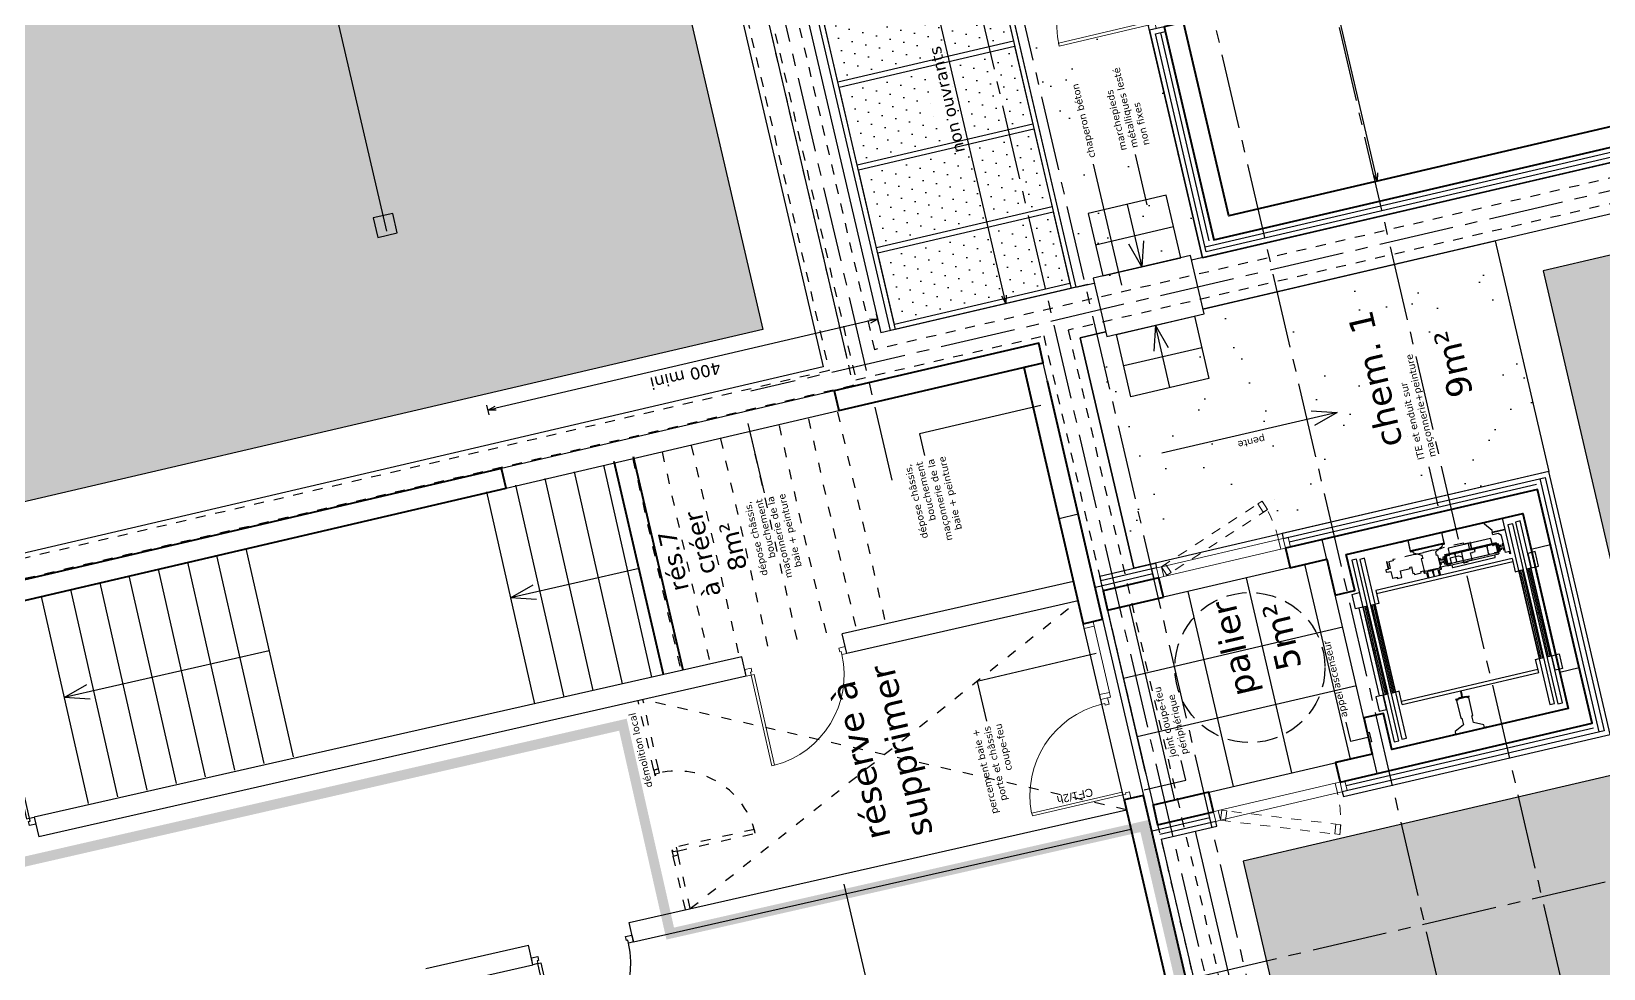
# Model space of a CAD drawing. Header units: metres. Extents: x 595957 to 596103, y 139647 to 139785.
# Drawn here: x 596076.65 to 596092.37, y 139675.33 to 139684.69 of the extents above; entities that cross this region are included whole.
import ezdxf
from ezdxf.enums import TextEntityAlignment as Align

# ---------------------------------------------------------------- set-up
doc = ezdxf.new("R2010")
doc.units = ezdxf.units.M
doc.header["$MEASUREMENT"] = 0
doc.header["$PDMODE"] = 3
doc.header["$PDSIZE"] = 0.1
for name, pattern in [('01', [0.15, 0.1, -0.05]), ('02', [0.28, 0.2, -0.08]), ('03', [0.7, 0.5, -0.2]), ('ACAD_ISO02W100', [15, 12, -3]), ('AXES2', [1.125, 0.75, -0.125, 0.125, -0.125]), ('POINTILLE', [0.25, 0, -0.25])]:
    doc.linetypes.add(name, pattern=pattern)
for name, color, linetype in [('00-AXE-0.00', 14, 'AXES2'), ('01-CLOISON-0.25', 3, 'Continuous'), ('01-ISOL-0.08', 43, 'ISOLATION'), ('01-MEN-VU-0.13', 163, 'Continuous'), ('01-SANITAIRE-0.15', 44, 'Continuous'), ('02-VU-POINT-05-0.10', 133, 'POINTILLE'), ('04-VEGET2-0.15', 80, 'Continuous'), ('06-COT-50&100-0.20', 2, 'Continuous'), ('06-SYMB-DIVERS-0.20', 20, 'Continuous'), ('06-TXT-DETAILS-DIVERS-02.20', 2, 'Continuous'), ('06-TXT-DIVERS-0.20', 70, 'Continuous'), ('06-TXT-ETIQUETTES SURFACES', 210, 'Continuous'), ('07-PLAFONDS-0.13', 5, 'Continuous'), ('08-VU-0.08', 56, 'Continuous'), ('08-VU-0.13', 44, 'Continuous'), ('08-VU-0.20', 32, 'Continuous'), ('08-VU-0.25', 41, 'Continuous'), ('08-VU-0.30', 41, 'Continuous'), ('08-VU-0.35', 30, 'Continuous')]:
    doc.layers.add(name, color=color, linetype=linetype)
doc.layers.add('01-BETON-0.40', color=4, linetype='Continuous', lineweight=40)
doc.layers.add('01-MEN-CP-0.15', color=2, linetype='Continuous', lineweight=18)
doc.styles.add('COT', font='verdana.ttf')
doc.styles.add('locaux 100', font='verdana.ttf', dxfattribs={"height": 0.22})
doc.styles.add('locaux 20', font='verdana.ttf', dxfattribs={"height": 0.07})
doc.styles.get("Standard").update_dxf_attribs({"font": 'arial.ttf'})
doc.linetypes.add('ISOLATION', pattern='A,0.0001,-0.1,[134,ltypeshp.shx,S=0.1,R=0,X=-0.1,Y=0],-0.2,[134,ltypeshp.shx,S=0.1,R=180,X=0.1,Y=0],-0.1', length=0.4001)
doc.dimstyles.new('COT50', dxfattribs={"dimtxt": 0.12, "dimasz": 0.08, "dimexe": 0.05, "dimexo": 0, "dimgap": 0.05, "dimtad": 1, "dimdec": 0, "dimlfac": 100, "dimzin": 0, "dimdsep": 46, "dimtxsty": 'COT', "dimblk": 'OPEN30', "dimcen": 0.04, "dimdle": 0.05, "dimclrd": 256, "dimclre": 256, "dimclrt": 6, "dimadec": 0, "dimazin": 0, "dimtm": 1e-09, "dimtfac": 1, "dimtdec": 0, "dimtmove": 1, "dimatfit": 0, "dimldrblk": 'OPEN30', "dimfxl": 0.05, "dimfxlon": 1, "dimtolj": 1, "dimtzin": 0, "dimlwd": -1, "dimlwe": -1, "dimarcsym": 0})
pattern_1 = [(193.12127, (596100.81484, 139671.19803), (-0.1320308, -0.21229195), [0.046875, -0.3066784]), (148.12127, (596100.81484, 139671.19803), (-0.1320308, -0.212292), [0.046875, -0.203125]), (238.12127, (596100.81484, 139671.19803), (0.212292, -0.1320308), [0.046875, -0.203125])]

# ---------------------------------------------------------------- blocks, each defined once
blk = doc.blocks.new('P90')
at = {"linetype": 'Continuous'}
for points in [[(-0.05, 0.964), (-0.05, 0.035), (-0.08, 0.035), (-0.08, 0.964)], [(-0.965, 0.005), (-0.965, -0.035), (-1.03, -0.035), (-1.03, 0.035), (-0.98, 0.035), (-0.98, 0.005)], [(0, 0.035), (0, -0.035), (-0.065, -0.035), (-0.065, 0.005), (-0.05, 0.005), (-0.05, 0.035)]]:
    blk.add_lwpolyline(points, close=True, dxfattribs=at)
blk.add_arc((-0.043, 0.029), 0.937, 92.2388, 179.6062, dxfattribs=at)
at = {"linetype": 'Continuous', "text_generation_flag": 6}
blk.add_attdef('TEXTE', text='', height=0.08, rotation=90, dxfattribs=at).set_placement((-0.188, 0.504), align=Align.CENTER)
blk = doc.blocks.new('Asc-KONE_Executive_C5_CAD_double_acces')
for p, q in [((-2200, 2010), (-1630, 2010)), ((-2200, -200), (-2200, 2010)), ((-1630, 2010), (-1630, 1810)), ((200, 2010), (-370, 2010)), ((-370, 2010), (-370, 1810)), ((200, -200), (200, 2010)), ((-1630, 1810), (-2000, 1810)), ((-2000, 1810), (-2000, 0)), ((-68, 1770), (-1932, 1770)), ((-1932, 1770), (-1932, 1720)), ((-1450, 1845), (-1600, 1845)), ((-1600, 1845), (-1600, 1770)), ((-1600, 1770), (-1450, 1770)), ((-1450, 1770), (-1450, 1845)), ((-550, 1810), (-1450, 1810)), ((-1000, 1765), (-1450, 1765)), ((-1450, 1765), (-1450, 1720)), ((-1450, 1750), (-1000, 1750)), ((-1450, 1735), (-1000, 1735)), ((-550, 1765), (-1000, 1765)), ((-1000, 1765), (-1000, 1720)), ((-1000, 1720), (-1000, 1765)), ((-1000, 1750), (-550, 1750)), ((-1000, 1735), (-550, 1735)), ((-550, 1770), (-550, 1845)), ((-550, 1845), (-400, 1845)), ((-400, 1770), (-550, 1770)), ((-550, 1720), (-550, 1765)), ((-400, 1845), (-400, 1770)), ((-370, 1810), (0, 1810)), ((-68, 1720), (-68, 1770)), ((0, 1810), (0, 0)), ((-1932, 1720), (-68, 1720)), ((-78, 1690), (-1922, 1690)), ((-1922, 1690), (-1922, 1640)), ((-1922, 1640), (-78, 1640)), ((-1585, 1605), (-1585, 205)), ((-1585, 1605), (-1450, 1605)), ((-1550, 1605), (-1550, 205)), ((-1450, 1720), (-1000, 1720)), ((-1000, 1690), (-1450, 1690)), ((-1450, 1690), (-1450, 1645)), ((-1450, 1675), (-1000, 1675)), ((-1450, 1660), (-1000, 1660)), ((-1450, 1645), (-1000, 1645)), ((-1450, 1605), (-1450, 1640)), ((-1000, 1720), (-550, 1720)), ((-550, 1690), (-1000, 1690)), ((-1000, 1690), (-1000, 1645)), ((-1000, 1645), (-1000, 1690)), ((-1000, 1675), (-550, 1675)), ((-1000, 1660), (-550, 1660)), ((-1000, 1645), (-550, 1645)), ((-550, 1645), (-550, 1690)), ((-550, 1605), (-550, 1640)), ((-415, 1605), (-550, 1605)), ((-450, 205), (-450, 1605)), ((-415, 205), (-415, 1605)), ((-78, 1640), (-78, 1690)), ((-1830, 1439), (-1830, 1008)), ((-1777, 1444), (-1825, 1444)), ((-1764, 1486), (-1777, 1486)), ((-1777, 959), (-1777, 1486)), ((-1764, 1487), (-1764, 1452)), ((-1764, 1486), (-1764, 959)), ((-1764, 1452), (-1761, 1452)), ((-1762, 1444), (-1764, 1444)), ((-1761, 1452), (-1761, 1487)), ((-1757, 1507), (-1757, 1494)), ((-1740, 1507), (-1757, 1507)), ((-1757, 1494), (-1683, 1494)), ((-1683, 1494), (-1757, 1494)), ((-1757, 1491), (-1683, 1491)), ((-1757, 1476), (-1757, 1449)), ((-1688, 1481), (-1752, 1481)), ((-1740, 1525), (-1740, 1507)), ((-1730, 1525), (-1740, 1525)), ((-1730, 1505), (-1730, 1525)), ((-1710, 1505), (-1730, 1505)), ((-1710, 1525), (-1710, 1505)), ((-1700, 1525), (-1710, 1525)), ((-1700, 1507), (-1700, 1525)), ((-1683, 1507), (-1700, 1507)), ((-1683, 1507), (-1683, 1494)), ((-1683, 1449), (-1683, 1476)), ((-1679, 1487), (-1679, 1452)), ((-1679, 1452), (-1676, 1452)), ((-1676, 1444), (-1678, 1444)), ((-1676, 1452), (-1676, 1487)), ((-1676, 1486), (-1662, 1486)), ((-1676, 1486), (-1676, 959)), ((-1662, 959), (-1662, 1486)), ((-1639, 1444), (-1662, 1444)), ((-1634, 1008), (-1634, 1439)), ((-1759, 1393), (-1761, 1391)), ((-1761, 1391), (-1761, 1055)), ((-1756, 1393), (-1759, 1393)), ((-1754, 1387), (-1756, 1393)), ((-1750, 1384), (-1750, 1384)), ((-1745, 1389), (-1746, 1387)), ((-1743, 1389), (-1745, 1389)), ((-1742, 1387), (-1743, 1389)), ((-1738, 1384), (-1738, 1384)), ((-1733, 1389), (-1734, 1387)), ((-1731, 1389), (-1733, 1389)), ((-1730, 1387), (-1731, 1389)), ((-1726, 1384), (-1726, 1384)), ((-1721, 1389), (-1722, 1387)), ((-1719, 1389), (-1721, 1389)), ((-1718, 1387), (-1719, 1389)), ((-1714, 1384), (-1714, 1384)), ((-1709, 1389), (-1710, 1387)), ((-1707, 1389), (-1709, 1389)), ((-1706, 1387), (-1707, 1389)), ((-1702, 1384), (-1702, 1384)), ((-1697, 1389), (-1698, 1387)), ((-1695, 1389), (-1697, 1389)), ((-1694, 1387), (-1695, 1389)), ((-1690, 1384), (-1690, 1384)), ((-1684, 1393), (-1686, 1387)), ((-1680, 1393), (-1684, 1393)), ((-1678, 1391), (-1680, 1393)), ((-1678, 1055), (-1678, 1391)), ((-1825, 1003), (-1777, 1003)), ((-1764, 959), (-1777, 959)), ((-1764, 1003), (-1762, 1003)), ((-1764, 993), (-1761, 993)), ((-1764, 958), (-1764, 993)), ((-1761, 1055), (-1759, 1053)), ((-1761, 993), (-1761, 958)), ((-1759, 1053), (-1756, 1053)), ((-1757, 998), (-1757, 971)), ((-1757, 954), (-1683, 954)), ((-1757, 938), (-1757, 951)), ((-1757, 951), (-1683, 951)), ((-1683, 951), (-1757, 951)), ((-1756, 1053), (-1754, 1058)), ((-1752, 966), (-1688, 966)), ((-1750, 1062), (-1750, 1062)), ((-1746, 1058), (-1745, 1056)), ((-1745, 1056), (-1743, 1056)), ((-1743, 1056), (-1742, 1058)), ((-1738, 1062), (-1738, 1062)), ((-1734, 1058), (-1733, 1056)), ((-1733, 1056), (-1731, 1056)), ((-1731, 1056), (-1730, 1058)), ((-1726, 1062), (-1726, 1062)), ((-1722, 1058), (-1721, 1056)), ((-1721, 1056), (-1719, 1056)), ((-1719, 1056), (-1718, 1058)), ((-1714, 1062), (-1714, 1062)), ((-1710, 1058), (-1709, 1056)), ((-1709, 1056), (-1707, 1056)), ((-1707, 1056), (-1706, 1058)), ((-1702, 1062), (-1702, 1062)), ((-1698, 1058), (-1697, 1056)), ((-1697, 1056), (-1695, 1056)), ((-1695, 1056), (-1694, 1058)), ((-1690, 1062), (-1690, 1062)), ((-1686, 1058), (-1684, 1053)), ((-1684, 1053), (-1680, 1053)), ((-1683, 971), (-1683, 998)), ((-1683, 938), (-1683, 951)), ((-1680, 1053), (-1678, 1055)), ((-1679, 993), (-1676, 993)), ((-1679, 958), (-1679, 993)), ((-1678, 1003), (-1676, 1003)), ((-1676, 993), (-1676, 958)), ((-1676, 959), (-1662, 959)), ((-1662, 1003), (-1639, 1003)), ((-1740, 938), (-1757, 938)), ((-1740, 920), (-1740, 938)), ((-1730, 920), (-1740, 920)), ((-1730, 940), (-1730, 920)), ((-1710, 940), (-1730, 940)), ((-1710, 920), (-1710, 940)), ((-1700, 920), (-1710, 920)), ((-1700, 938), (-1700, 920)), ((-1683, 938), (-1700, 938)), ((-78, 170), (-1922, 170)), ((-1922, 170), (-1922, 120)), ((-1585, 205), (-1450, 205)), ((-1450, 205), (-1450, 170)), ((-1000, 165), (-1450, 165)), ((-1450, 165), (-1450, 120)), ((-550, 165), (-1000, 165)), ((-1000, 165), (-1000, 120)), ((-1000, 120), (-1000, 165)), ((-415, 205), (-550, 205)), ((-550, 205), (-550, 170)), ((-550, 120), (-550, 165)), ((-78, 120), (-78, 170)), ((-2000, 0), (-1630, 0)), ((-68, 90), (-1932, 90)), ((-1932, 90), (-1932, 40)), ((-1932, 40), (-68, 40)), ((-1922, 120), (-78, 120)), ((-1630, 0), (-1630, -200)), ((-1600, -35), (-1600, 40)), ((-1600, 40), (-1450, 40)), ((-1450, 150), (-1000, 150)), ((-1450, 135), (-1000, 135)), ((-1450, 120), (-1000, 120)), ((-1000, 90), (-1450, 90)), ((-1450, 90), (-1450, 45)), ((-1450, 75), (-1000, 75)), ((-1450, 60), (-1000, 60)), ((-1450, 45), (-1000, 45)), ((-1450, 40), (-1450, -35)), ((-1450, 0), (-550, 0)), ((-1000, 150), (-550, 150)), ((-1000, 135), (-550, 135)), ((-1000, 120), (-550, 120)), ((-550, 90), (-1000, 90)), ((-1000, 90), (-1000, 45)), ((-1000, 45), (-1000, 90)), ((-1000, 75), (-550, 75)), ((-1000, 60), (-550, 60)), ((-1000, 45), (-550, 45)), ((-550, 45), (-550, 90)), ((-550, 40), (-550, -35)), ((-400, 40), (-550, 40)), ((-400, -35), (-400, 40)), ((0, 0), (-370, 0)), ((-370, 0), (-370, -200)), ((-68, 40), (-68, 90)), ((-1450, -35), (-1600, -35)), ((-550, -35), (-400, -35)), ((-1630, -200), (-2200, -200)), ((-370, -200), (200, -200))]:
    blk.add_line(p, q)
for points in [[(-1885, 1600), (-1885, 1475), (-1902, 1475), (-1982, 1415), (-2000, 1415), (-2000, 1600), (-1885, 1600)], [(-1832, 1555), (-1860, 1527), (-1860, 1470), (-1885, 1470), (-1885, 1600), (-1637, 1600), (-1637, 1595), (-1660, 1595), (-1660, 1555), (-1720, 1555)], [(-1750, 1555), (-1750, 1540), (-1728, 1540), (-1728, 1505), (-1712, 1505), (-1712, 1540), (-1690, 1540), (-1690, 1555)], [(-1885, 805), (-1885, 980), (-1996, 980), (-1996, 1060), (-2000, 1060), (-2000, 976), (-1889, 976), (-1889, 805), (-1889, 634), (-2000, 634), (-2000, 550), (-1996, 550), (-1996, 630), (-1885, 630), (-1885, 805)], [(-1658, 806), (-1658, 881), (-1668, 881), (-1668, 886), (-1653, 886), (-1653, 891), (-1788, 891), (-1788, 876), (-1823, 876), (-1865, 957), (-1880, 957), (-1880, 979), (-1885, 979), (-1885, 806), (-1885, 633), (-1880, 633), (-1880, 654), (-1865, 654), (-1823, 735), (-1788, 735), (-1788, 720), (-1653, 720), (-1653, 725), (-1668, 725), (-1668, 730), (-1658, 730), (-1658, 805)], [(-342, 805), (-342, 735), (-338, 735), (-338, 756), (-330, 756), (-330, 743), (-147, 743), (-147, 753), (-78, 753), (-32, 657), (-5, 657), (-5, 632), (0, 632), (0, 805), (0, 978), (-5, 978), (-5, 953), (-32, 953), (-78, 857), (-147, 857), (-147, 867), (-330, 867), (-330, 854), (-338, 854), (-338, 875), (-342, 875), (-342, 805)], [(-1690, 890), (-1690, 905), (-1712, 905), (-1712, 940), (-1728, 940), (-1728, 905), (-1750, 905), (-1750, 890)], [(-1658, 764), (-1652, 767), (-1650, 801), (-1625, 801), (-1615, 801), (-1590, 801), (-1590, 810), (-1615, 810), (-1625, 809), (-1650, 809), (-1652, 844), (-1658, 846)], [(-342, 846), (-348, 844), (-350, 809), (-375, 809), (-385, 809), (-410, 810), (-410, 801), (-385, 801), (-375, 801), (-350, 801), (-348, 767), (-342, 764)]]:
    blk.add_lwpolyline(points, close=True)
at = {"linetype": 'ACAD_ISO02W100', "ltscale": 0.1}
blk.add_lwpolyline([(-1842, 755), (-1842, 679), (-1846, 665), (-1846, 442), (-1834, 442), (-1834, 399), (-1831, 396), (-1764, 396), (-1764, 381), (-1837, 381), (-1837, 375), (-1761, 375), (-1761, 349), (-1737, 349), (-1737, 376), (-1734, 376), (-1734, 396), (-1667, 396), (-1664, 399), (-1664, 442), (-1652, 442), (-1652, 485, 0.406444), (-1655, 488), (-1694, 489), (-1719, 489), (-1719, 588), (-1733, 588), (-1733, 605), (-1666, 605), (-1666, 617), (-1652, 617), (-1652, 686), (-1666, 686), (-1666, 715), (-1644, 715, 0.414214), (-1641, 718), (-1641, 732, -0.362474), (-1637, 737), (-1637, 737), (-1597, 738, 0.406566), (-1594, 741), (-1594, 749, 0.407145), (-1597, 752), (-1658, 754), (-1658, 856), (-1597, 858, 0.407145), (-1594, 861), (-1594, 869, 0.406566), (-1597, 872), (-1637, 873), (-1637, 873, -0.362474), (-1641, 878), (-1641, 892, 0.414214), (-1644, 895), (-1666, 895), (-1666, 1005), (-1733, 1005), (-1733, 1090), (-1716, 1121), (-1655, 1122, 0.406444), (-1652, 1125), (-1652, 1168), (-1664, 1168), (-1664, 1211), (-1667, 1214), (-1734, 1214), (-1734, 1234), (-1737, 1234), (-1737, 1261), (-1761, 1261), (-1761, 1235), (-1837, 1235), (-1837, 1229), (-1764, 1229), (-1764, 1214), (-1831, 1214), (-1834, 1211), (-1834, 1168), (-1846, 1168), (-1846, 945), (-1842, 931), (-1842, 855), (-1843, 855, 0.414214), (-1846, 852), (-1846, 758, 0.414214), (-1843, 755)], format="xyb", close=True, dxfattribs=at)
for centre, radius, start, end in [((-1825, 1439), 5, 90, 180), ((-1757, 1487), 7, 90, 180), ((-1762, 1449), 5, 270, 0), ((-1757, 1487), 4, 90, 180), ((-1752, 1476), 5, 90, 180), ((-1688, 1476), 5, 0, 90), ((-1683, 1487), 7, 0, 90), ((-1683, 1487), 4, 0, 90), ((-1678, 1449), 5, 180, 270), ((-1639, 1439), 5, 0, 90), ((-1750, 1388), 4.3, 195, 270), ((-1750, 1388), 4.3, 270, 345), ((-1738, 1388), 4.3, 195, 270), ((-1738, 1388), 4.3, 270, 345), ((-1726, 1388), 4.3, 195, 270), ((-1726, 1388), 4.3, 270, 345), ((-1714, 1388), 4.3, 195, 270), ((-1714, 1388), 4.3, 270, 345), ((-1702, 1388), 4.3, 195, 270), ((-1702, 1388), 4.3, 270, 345), ((-1690, 1388), 4.3, 195, 270), ((-1690, 1388), 4.3, 270, 345), ((-1825, 1008), 5, 180, 270), ((-1757, 958), 7, 180, 270), ((-1762, 998), 5, 0, 90), ((-1757, 958), 4, 180, 270), ((-1752, 971), 5, 180, 270), ((-1750, 1057), 4.3, 90, 165), ((-1750, 1057), 4.3, 15, 90), ((-1738, 1057), 4.3, 90, 165), ((-1738, 1057), 4.3, 15, 90), ((-1726, 1057), 4.3, 90, 165), ((-1726, 1057), 4.3, 15, 90), ((-1714, 1057), 4.3, 90, 165), ((-1714, 1057), 4.3, 15, 90), ((-1702, 1057), 4.3, 90, 165), ((-1702, 1057), 4.3, 15, 90), ((-1690, 1057), 4.3, 90, 165), ((-1690, 1057), 4.3, 15, 90), ((-1688, 971), 5, 270, 0), ((-1678, 998), 5, 90, 180), ((-1683, 958), 7, 270, 0), ((-1683, 958), 4, 270, 0), ((-1639, 1008), 5, 270, 0)]:
    blk.add_arc(centre, radius, start, end)
blk = doc.blocks.new('P180')
for points in [[(-1.85, 0.915), (-1.85, 0), (-1.88, 0), (-1.88, 0.915)], [(-0.08, 0.915), (-0.08, 0), (-0.05, 0), (-0.05, 0.915)], [(0, 0), (0, -0.07), (-0.065, -0.07), (-0.065, -0.03), (-0.05, -0.03), (-0.05, 0)]]:
    blk.add_lwpolyline(points, close=True)
at = {"linetype": 'Continuous'}
blk.add_lwpolyline([(-1.93, 0), (-1.93, -0.07), (-1.865, -0.07), (-1.865, -0.03), (-1.88, -0.03), (-1.88, 0)], close=True, dxfattribs=at)
for centre, start, end in [((-1.88, 0), 0, 90), ((-0.05, 0), 90, 180)]:
    blk.add_arc(centre, 0.915, start, end)
at = {"linetype": 'Continuous', "text_generation_flag": 6}
blk.add_attdef('TEXTE', (-0.188, 0.598), '', height=0.08, rotation=90, dxfattribs=at)
blk = doc.blocks.new('_Open30')
at = {"color": 0, "linetype": 'ByBlock', "lineweight": -2}
for p, q in [((-1, 0.27), (0, 0)), ((0, 0), (-1, -0.27)), ((0, 0), (-1, 0))]:
    blk.add_line(p, q, dxfattribs=at)
blk = doc.blocks.new('*D41')
at = {"layer": '06-COT-50&100-0.20', "transparency": 16777216}
for p, q in [((596088.718, 139688.934), (596088.815, 139688.956)), ((596090.088, 139683.277), (596088.785, 139688.867)), ((596090.057, 139683.188), (596090.155, 139683.21))]:
    blk.add_line(p, q, dxfattribs=at)
at = {"layer": 'Defpoints', "color": 0, "transparency": 16777216}
for p in [(596088.767, 139688.945), (596087.281, 139688.599), (596088.621, 139682.853)]:
    blk.add_point(p, dxfattribs=at)
at = {"layer": '06-COT-50&100-0.20', "transparency": 16777216, "xscale": 0.08, "yscale": 0.08, "zscale": 0.08}
for p, rotation in [((596088.767, 139688.945), 103.1212703830424), ((596090.106, 139683.199), 283.1212703830424)]:
    blk.add_blockref('_Open30', p, dxfattribs=dict(at, rotation=rotation))
at = {"layer": '06-COT-50&100-0.20', "color": 6, "transparency": 16777216, "insert": (596089.327, 139686.047), "char_height": 0.12, "attachment_point": 5, "rotation": 103.1213, "style": 'COT'}
blk.add_mtext('\\A1;590', dxfattribs=at)
blk = doc.blocks.new('*D143')
at = {"layer": '06-COT-50&100-0.20', "transparency": 16777216}
for p, q in [((596085.035, 139681.801), (596081.295, 139680.929)), ((596085.124, 139681.77), (596085.102, 139681.868)), ((596081.229, 139680.862), (596081.206, 139680.96))]:
    blk.add_line(p, q, dxfattribs=at)
at = {"layer": 'Defpoints', "color": 0, "transparency": 16777216}
for p in [(596085.145, 139681.683), (596081.217, 139680.911), (596081.249, 139680.775)]:
    blk.add_point(p, dxfattribs=at)
at = {"layer": '06-COT-50&100-0.20', "transparency": 16777216, "xscale": 0.08, "yscale": 0.08, "zscale": 0.08}
for p, rotation in [((596085.113, 139681.819), 13.12127038304243), ((596081.217, 139680.911), 193.1212703830424)]:
    blk.add_blockref('_Open30', p, dxfattribs=dict(at, rotation=rotation))
at = {"layer": '06-COT-50&100-0.20', "color": 6, "transparency": 16777216, "insert": (596083.191, 139681.255), "char_height": 0.12, "attachment_point": 5, "rotation": 193.1213, "style": 'COT'}
blk.add_mtext('\\A1;400 mini', dxfattribs=at)
blk = doc.blocks.new('*D144')
at = {"layer": '06-COT-50&100-0.20', "transparency": 16777216}
for p, q in [((596085.482, 139686.111), (596085.384, 139686.088)), ((596086.376, 139682.052), (596085.451, 139686.022)), ((596086.443, 139681.986), (596086.346, 139681.963))]:
    blk.add_line(p, q, dxfattribs=at)
at = {"layer": 'Defpoints', "color": 0, "transparency": 16777216}
for p in [(596086.083, 139686.251), (596085.433, 139686.1), (596087.093, 139682.137)]:
    blk.add_point(p, dxfattribs=at)
at = {"layer": '06-COT-50&100-0.20', "transparency": 16777216, "xscale": 0.08, "yscale": 0.08, "zscale": 0.08}
for p, rotation in [((596085.433, 139686.1), 103.1212703830424), ((596086.394, 139681.975), 283.1212703830424)]:
    blk.add_blockref('_Open30', p, dxfattribs=dict(at, rotation=rotation))
at = {"layer": '06-COT-50&100-0.20', "color": 6, "transparency": 16777216, "insert": (596085.805, 139684.012), "char_height": 0.12, "attachment_point": 5, "rotation": 103.1213, "style": 'COT'}
blk.add_mtext('\\A1;non ouvrants', dxfattribs=at)

msp = doc.modelspace()

# ---------------------------------------------------------------- hatches: boundary and pattern name
at = {"layer": '01-MEN-VU-0.13'}
h = msp.add_hatch(dxfattribs=at)
h.set_pattern_fill('DOTS', color=256, scale=2)
h.set_pattern_definition([(103.12127, (596103.92637, 139657.84951), (-0.13592477, 0.03249163), [0, -0.125])])
h.paths.add_polyline_path([(596084.715, 139684.187), (596084.534, 139684.966), (596086.287, 139685.375), (596086.469, 139684.596)])
h = msp.add_hatch(dxfattribs=at)
h.set_pattern_fill('DOTS', color=256, scale=2)
h.set_pattern_definition([(103.12127, (596104.11933, 139657.0217), (-0.13592477, 0.03249163), [0, -0.125])])
h.paths.add_polyline_path([(596084.908, 139683.359), (596084.727, 139684.138), (596086.48, 139684.547), (596086.662, 139683.768)])
h = msp.add_hatch(dxfattribs=at)
h.set_pattern_fill('DOTS', color=256, scale=2)
h.set_pattern_definition([(103.12127, (596104.31229, 139656.19389), (-0.13592477, 0.03249163), [0, -0.125])])
h.paths.add_polyline_path([(596085.101, 139682.531), (596084.92, 139683.31), (596086.673, 139683.719), (596086.855, 139682.94)])
h = msp.add_hatch(dxfattribs=at)
h.set_pattern_fill('DOTS', color=256, scale=2)
h.set_pattern_definition([(103.12127, (596104.50525, 139655.36608), (-0.13592477, 0.03249163), [0, -0.125])])
h.paths.add_polyline_path([(596085.28, 139681.766), (596085.113, 139682.482), (596086.866, 139682.891), (596087.033, 139682.175)])
at = {"layer": '04-VEGET2-0.15', "true_color": 0x999999}
h = msp.add_hatch(dxfattribs=at)
h.set_pattern_fill('AR-SAND', color=253, scale=0.5)
h.set_pattern_definition([(140.6213, (596099.8357, 139664.19285), (-0.931109, -0.249381), [0, -0.76, 0, -0.85, 0, -0.8125]), (110.6213, (596099.8357, 139664.1929), (-1.575113, 0.541454), [0, -0.41, 0, -0.685, 0, -0.2625]), (70.6213, (596099.9753, 139663.5939), (-0.356231, 1.515776), [0, -0.25, 0, -0.9, 0, -1.175]), (60.6213, (596099.9753, 139663.5939), (-0.768595, 1.3642), [0, -0.125, 0, -0.59, 0, -0.675])])
edge = h.paths.add_edge_path()
edge.add_line((596088.359, 139682.433), (596080.46, 139716.322))
edge.add_line((596080.46, 139716.322), (596079.2, 139716.029))
edge.add_line((596079.2, 139716.029), (596087.093, 139682.137))
edge.add_line((596087.093, 139682.137), (596087.277, 139682.18))
h = msp.add_hatch(dxfattribs=at)
h.set_pattern_fill('GRASS', color=253, scale=0.25)
h.set_pattern_definition(pattern_1)
h.paths.add_polyline_path([(596073.292, 139679.229), (596065.542, 139712.036), (596076.314, 139714.546), (596083.966, 139681.717)])
h.paths.add_polyline_path([(596071.677, 139710.327), (596071.54, 139710.911), (596070.956, 139710.775), (596071.092, 139710.191)], flags=16)
h.paths.add_polyline_path([(596075.749, 139711.276), (596075.613, 139711.861), (596075.029, 139711.725), (596075.165, 139711.14)], flags=16)
h = msp.add_hatch(dxfattribs=at)
h.set_pattern_fill('GRASS', color=253, scale=0.25)
h.set_pattern_definition(pattern_1)
h.paths.add_polyline_path([(596092.915, 139677.37), (596088.766, 139676.403), (596090.333, 139669.679), (596099.734, 139671.87), (596097.017, 139683.527), (596091.765, 139682.302)])
h.paths.add_polyline_path([(596093.549, 139670.641), (596093.587, 139670.726), (596093.298, 139670.583)], flags=16)
h = msp.add_hatch(dxfattribs=at)
h.set_pattern_fill('AR-SAND', color=253, scale=0.5)
h.set_pattern_definition([(140.6213, (596100.81484, 139671.198), (-0.93111, -0.24938), [0, -0.76, 0, -0.85, 0, -0.8125]), (110.621, (596100.8148, 139671.198), (-1.57511, 0.54145), [0, -0.41, 0, -0.685, 0, -0.2625]), (70.6213, (596100.95446, 139670.5991), (-0.35623, 1.515776), [0, -0.25, 0, -0.9, 0, -1.175]), (60.621, (596100.9545, 139670.5991), (-0.7686, 1.3642), [0, -0.125, 0, -0.59, 0, -0.675])])
edge = h.paths.add_edge_path()
edge.add_line((596088.364, 139681.92), (596091.285, 139682.601))
edge.add_line((596091.285, 139682.601), (596091.821, 139680.298))
edge.add_line((596091.821, 139680.298), (596087.672, 139679.332))
edge.add_line((596087.672, 139679.332), (596087.136, 139681.634))
edge.add_line((596087.136, 139681.634), (596087.39, 139681.693))

# ---------------------------------------------------------------- linework, layer by layer
msp.add_line((596089.076, 139680.018), (596089.076, 139680.018))
at = {"layer": '00-AXE-0.00'}
for p, q in [((596093.473, 139668.665), (596079.429, 139728.917)), ((596092.302, 139668.392), (596078.257, 139728.644)), ((596090.11, 139667.881), (596076.066, 139728.133)), ((596090.498, 139667.972), (596076.453, 139728.224)), ((596085.257, 139680.21), (596074.189, 139727.692)), ((596098.531, 139684.521), (596083.844, 139681.098)), ((596100.055, 139677.982), (596087.226, 139674.992))]:
    msp.add_line(p, q, dxfattribs=at)
at = {"layer": '01-BETON-0.40'}
for p, q in [((596082.973, 139678.269), (596082.477, 139680.398)), ((596083.168, 139678.313), (596082.672, 139680.443))]:
    msp.add_line(p, q, dxfattribs=at)
at = {"layer": '01-BETON-0.40', "ltscale": 0.5}
msp.add_lwpolyline([(596087.732, 139686.666), (596087.281, 139688.599), (596093.446, 139690.036), (596094.785, 139684.29), (596088.621, 139682.853), (596088.17, 139684.786), (596087.975, 139684.741), (596088.471, 139682.613), (596095.026, 139684.14), (596093.595, 139690.276), (596087.041, 139688.748), (596087.537, 139686.62)], close=True, dxfattribs=at)
at = {"layer": '01-BETON-0.40'}
for points in [[(596084.677, 139681.102), (596084.723, 139680.907), (596086.768, 139681.384), (596086.723, 139681.579)], [(596089.797, 139679.467), (596091.56, 139679.878), (596092.014, 139677.93), (596090.251, 139677.519), (596090.167, 139677.88), (596089.972, 139677.834), (596090.056, 139677.474), (596089.689, 139677.388), (596089.734, 139677.194), (596092.254, 139677.781), (596092.254, 139677.781), (596091.709, 139680.118), (596089.19, 139679.531), (596089.235, 139679.336), (596089.602, 139679.422), (596089.686, 139679.061), (596089.881, 139679.107), (596089.797, 139679.467)], [(596087.969, 139679.041), (596087.924, 139679.236), (596087.366, 139679.106), (596087.411, 139678.911)], [(596088.468, 139676.898), (596088.423, 139677.093), (596087.865, 139676.963), (596087.911, 139676.768)]]:
    msp.add_lwpolyline(points, close=True, dxfattribs=at)
for points in [[(596086.573, 139681.338), (596087.167, 139678.776), (596087.36, 139678.821), (596086.811, 139681.198)], [(596034.37, 139667.045), (596073.548, 139675.927), (596073.023, 139678.18), (596081.399, 139680.132), (596081.353, 139680.327), (596072.637, 139678.295), (596073.162, 139676.045), (596034.52, 139667.284)], [(596089.729, 139668.614), (596087.77, 139677.061), (596087.575, 139677.016), (596089.489, 139668.765)]]:
    msp.add_lwpolyline(points, dxfattribs=at)
at = {"layer": '01-CLOISON-0.25'}
for points in [[(596086.925, 139679.828), (596087.117, 139679.873), (596086.768, 139681.384), (596086.573, 139681.338)], [(596081.399, 139680.132), (596084.723, 139680.907), (596084.677, 139681.102), (596081.353, 139680.327)]]:
    msp.add_lwpolyline(points, close=True, dxfattribs=at)
at = {"layer": '01-ISOL-0.08', "ltscale": 0.1}
for p, q in [((596087.938, 139684.681), (596088.423, 139682.601)), ((596088.385, 139682.541), (596095.037, 139684.092)), ((596092.325, 139677.695), (596091.735, 139680.227)), ((596091.698, 139680.167), (596089.227, 139679.591)), ((596087.864, 139679.273), (596087.289, 139679.139)), ((596092.266, 139677.732), (596089.795, 139677.156)), ((596088.431, 139676.838), (596087.856, 139676.704))]:
    msp.add_line(p, q, dxfattribs=at)
at = {"layer": '01-MEN-CP-0.15', "linetype": '01'}
for points in [[(596087.95, 139679.345), (596088.955, 139680), (596089.009, 139679.916), (596088.004, 139679.261)], [(596088.54, 139676.812), (596089.731, 139676.669), (596089.743, 139676.768), (596088.552, 139676.912)]]:
    msp.add_lwpolyline(points, close=True, dxfattribs=at)
at = {"layer": '01-MEN-CP-0.15'}
for points in [[(596088.913, 139679.973), (596088.955, 139680), (596089.009, 139679.917), (596088.967, 139679.889)], [(596087.95, 139679.345), (596089.118, 139679.617), (596089.141, 139679.52), (596087.972, 139679.247)], [(596089.118, 139679.617), (596089.167, 139679.628), (596089.19, 139679.531), (596089.141, 139679.52)], [(596089.167, 139679.628), (596089.216, 139679.64), (596089.238, 139679.542), (596089.19, 139679.531)], [(596087.852, 139679.322), (596087.901, 139679.333), (596087.924, 139679.236), (596087.875, 139679.224)], [(596087.901, 139679.333), (596087.95, 139679.345), (596087.972, 139679.247), (596087.924, 139679.236)], [(596087.95, 139679.345), (596087.991, 139679.372), (596088.046, 139679.288), (596088.004, 139679.261)], [(596087.178, 139678.727), (596087.167, 139678.776), (596087.265, 139678.799), (596087.276, 139678.75)], [(596087.331, 139678.068), (596087.178, 139678.727), (596087.276, 139678.75), (596087.429, 139678.09)], [(596087.343, 139678.019), (596087.331, 139678.068), (596087.429, 139678.09), (596087.44, 139678.042)], [(596089.757, 139677.096), (596089.806, 139677.108), (596089.783, 139677.205), (596089.734, 139677.194)], [(596088.54, 139676.812), (596089.708, 139677.085), (596089.686, 139677.182), (596088.517, 139676.91)], [(596089.708, 139677.085), (596089.757, 139677.096), (596089.734, 139677.194), (596089.686, 139677.182)], [(596088.442, 139676.79), (596088.491, 139676.801), (596088.468, 139676.898), (596088.42, 139676.887)], [(596088.491, 139676.801), (596088.54, 139676.812), (596088.517, 139676.91), (596088.468, 139676.898)], [(596088.54, 139676.812), (596088.589, 139676.806), (596088.601, 139676.906), (596088.552, 139676.912)], [(596089.682, 139676.675), (596089.731, 139676.669), (596089.743, 139676.768), (596089.693, 139676.774)]]:
    msp.add_lwpolyline(points, close=True, dxfattribs=at)
at = {"layer": '01-MEN-CP-0.15', "linetype": '01'}
for centre, start, end in [((596087.95, 139679.345), 13.1213, 33.1213), ((596088.54, 139676.812), 353.1213, 13.1213)]:
    msp.add_arc(centre, 1.2, start, end, dxfattribs=at)
at = {"layer": '01-MEN-VU-0.13'}
for points in [[(596085.242, 139681.706), (596077.343, 139715.596), (596079.194, 139716.027), (596087.093, 139682.137)], [(596085.291, 139681.717), (596077.403, 139715.559), (596079.156, 139715.967), (596087.045, 139682.126)], [(596084.715, 139684.187), (596084.534, 139684.966), (596086.287, 139685.375), (596086.469, 139684.596)], [(596084.908, 139683.359), (596084.727, 139684.138), (596086.48, 139684.547), (596086.662, 139683.768)], [(596085.101, 139682.531), (596084.92, 139683.31), (596086.673, 139683.719), (596086.855, 139682.94)], [(596085.28, 139681.766), (596085.113, 139682.482), (596086.866, 139682.891), (596087.033, 139682.175)]]:
    msp.add_lwpolyline(points, close=True, dxfattribs=at)
at = {"layer": '01-SANITAIRE-0.15'}
for points in [[(596089.705, 139680.888), (596087.952, 139680.479)], [(596089.444, 139680.904), (596089.705, 139680.888), (596089.478, 139680.758)]]:
    msp.add_lwpolyline(points, dxfattribs=at)
at = {"layer": '02-VU-POINT-05-0.10', "ltscale": 0.25}
for points in [[(596076.87, 139715.64), (596084.894, 139681.214)], [(596077.113, 139715.696), (596085.081, 139681.514)], [(596084.894, 139681.214), (596086.772, 139681.652), (596089.773, 139668.778), (596100.635, 139671.31), (596097.577, 139684.427), (596085.081, 139681.514)]]:
    msp.add_lwpolyline(points, dxfattribs=at)
for points in [[(596072.635, 139678.305), (596064.642, 139712.596), (596076.874, 139715.447), (596084.867, 139681.156)], [(596072.784, 139678.545), (596064.882, 139712.446), (596076.724, 139715.207), (596084.627, 139681.306)], [(596087.016, 139681.709), (596089.96, 139669.078), (596100.334, 139671.497), (596097.39, 139684.127)]]:
    msp.add_lwpolyline(points, close=True, dxfattribs=at)
at = {"layer": '04-VEGET2-0.15'}
for points in [[(596088.359, 139682.433), (596080.46, 139716.322), (596080.351, 139716.297)], [(596079.377, 139716.07), (596079.2, 139716.029), (596087.093, 139682.137), (596087.277, 139682.18)], [(596088.364, 139681.92), (596091.285, 139682.601), (596091.821, 139680.298), (596087.672, 139679.332), (596087.136, 139681.634), (596087.39, 139681.693)]]:
    msp.add_lwpolyline(points, dxfattribs=at)
msp.add_lwpolyline([(596092.915, 139677.37), (596088.766, 139676.403), (596090.333, 139669.679), (596099.734, 139671.87), (596097.017, 139683.527), (596091.765, 139682.302)], close=True, dxfattribs=at)
at = {"layer": '06-SYMB-DIVERS-0.20', "linetype": '02'}
msp.add_circle((596088.833, 139678.338), 0.75, dxfattribs=at)
at = {"layer": '06-TXT-DETAILS-DIVERS-02.20', "linetype": 'POINTILLE', "ltscale": 0.5}
for p, q in [((596083.239, 139675.93), (596087.115, 139679.003)), ((596082.874, 139677.314), (596082.717, 139678.006)), ((596082.922, 139677.325), (596082.766, 139678.017)), ((596087.598, 139676.918), (596082.766, 139678.017)), ((596082.874, 139677.314), (596082.922, 139677.325)), ((596083.068, 139676.455), (596083.117, 139676.466)), ((596083.19, 139675.919), (596083.068, 139676.455)), ((596083.239, 139675.93), (596083.117, 139676.466))]:
    msp.add_line(p, q, dxfattribs=at)
at = {"layer": '06-TXT-DETAILS-DIVERS-02.20', "color": 251, "linetype": '03', "true_color": 0x666666, "const_width": 0.1}
msp.add_lwpolyline([(596087.258, 139730.178), (596072.101, 139726.644), (596074.723, 139715.396), (596062.852, 139712.629), (596071.565, 139675.25), (596082.566, 139677.767), (596083.039, 139675.68), (596087.776, 139676.754), (596089.744, 139668.309), (596100.862, 139670.898)], dxfattribs=at)
at = {"layer": '06-TXT-DETAILS-DIVERS-02.20'}
for points in [[(596087.268, 139683.366), (596087.55, 139682.157)], [(596087.685, 139683.463), (596087.802, 139682.96)], [(596086.745, 139680.956), (596085.529, 139680.673), (596085.579, 139680.458)], [(596083.816, 139680.776), (596083.977, 139680.085)], [(596090.621, 139680.344), (596090.712, 139679.953)], [(596087.298, 139678.477), (596086.106, 139678.199), (596086.199, 139677.801)], [(596090.025, 139677.641), (596089.842, 139677.599), (596089.796, 139677.793)], [(596087.776, 139677.117), (596088.192, 139677.214), (596088.147, 139677.409)], [(596084.774, 139676.173), (596085.033, 139675.062)]]:
    msp.add_lwpolyline(points, dxfattribs=at)
at = {"layer": '06-TXT-DETAILS-DIVERS-02.20', "linetype": 'POINTILLE', "ltscale": 0.5}
for points in [[(596082.896, 139677.262), (596082.892, 139677.277), (596082.931, 139677.286), (596082.922, 139677.325), (596082.874, 139677.314), (596082.886, 139677.26)], [(596083.108, 139676.505), (596083.888, 139676.682), (596083.88, 139676.721), (596083.099, 139676.544)], [(596083.056, 139676.509), (596083.068, 139676.455), (596083.117, 139676.466), (596083.108, 139676.505), (596083.069, 139676.497), (596083.066, 139676.511)]]:
    msp.add_lwpolyline(points, close=True, dxfattribs=at)
msp.add_arc((596083.108, 139676.505), 0.8, 12.7741, 102.7741, dxfattribs=at)
at = {"layer": '07-PLAFONDS-0.13'}
for p, q in [((596089.837, 139677.423), (596089.383, 139679.371)), ((596088.669, 139677.15), (596088.215, 139679.098)), ((596089.253, 139677.287), (596088.799, 139679.234)), ((596088.084, 139677.014), (596087.63, 139678.962)), ((596089.761, 139678.74), (596087.57, 139678.229)), ((596089.897, 139678.156), (596087.706, 139677.645))]:
    msp.add_line(p, q, dxfattribs=at)
msp.add_lwpolyline([(596090.056, 139677.474), (596089.602, 139679.422), (596087.411, 139678.911), (596087.865, 139676.963)], close=True, dxfattribs=at)
at = {"layer": '08-VU-0.08'}
for p, q in [((596087.786, 139677.304), (596087.332, 139679.252)), ((596087.575, 139677.016), (596087.167, 139678.776)), ((596087.36, 139678.821), (596087.77, 139677.061))]:
    msp.add_line(p, q, dxfattribs=at)
msp.add_lwpolyline([(596073.195, 139679.206), (596065.542, 139712.036), (596076.314, 139714.546), (596083.966, 139681.717)], close=True, dxfattribs=at)
at = {"layer": '08-VU-0.13'}
for p, q in [((596087.29, 139682.563), (596088.069, 139682.745)), ((596087.572, 139681.356), (596088.351, 139681.537))]:
    msp.add_line(p, q, dxfattribs=at)
for points in [[(596088.142, 139682.433), (596087.997, 139683.057), (596087.218, 139682.875), (596087.363, 139682.252)], [(596088.376, 139681.872), (596088.239, 139682.456), (596087.265, 139682.229), (596087.402, 139681.645)], [(596088.278, 139681.849), (596088.424, 139681.226), (596087.644, 139681.044), (596087.499, 139681.667)]]:
    msp.add_lwpolyline(points, close=True, dxfattribs=at)
for points in [[(596087.607, 139682.966), (596087.752, 139682.342)], [(596087.769, 139682.603), (596087.752, 139682.342), (596087.623, 139682.569)], [(596088.018, 139681.532), (596087.889, 139681.758), (596087.872, 139681.498)], [(596088.034, 139681.135), (596087.889, 139681.758)]]:
    msp.add_lwpolyline(points, dxfattribs=at)
at = {"layer": '08-VU-0.20'}
msp.add_line((596073.38, 139711.973), (596080.203, 139682.699), dxfattribs=at)
at = {"layer": '08-VU-0.20', "color": 251, "linetype": 'POINTILLE', "ltscale": 0.5, "true_color": 0x666666}
for p, q in [((596084.42, 139680.823), (596084.9, 139678.706)), ((596084.712, 139680.89), (596085.192, 139678.772)), ((596083.835, 139680.691), (596084.315, 139678.573)), ((596084.127, 139680.757), (596084.607, 139678.64)), ((596083.249, 139680.558), (596083.729, 139678.441)), ((596083.542, 139680.624), (596084.022, 139678.507)), ((596082.664, 139680.425), (596083.144, 139678.308)), ((596082.957, 139680.492), (596083.437, 139678.374))]:
    msp.add_line(p, q, dxfattribs=at)
at = {"layer": '08-VU-0.20', "color": 251, "true_color": 0x666666}
for p, q in [((596082.372, 139680.359), (596082.852, 139678.242)), ((596081.787, 139680.226), (596082.267, 139678.109)), ((596082.079, 139680.293), (596082.559, 139678.175)), ((596081.201, 139680.094), (596081.681, 139677.976)), ((596081.494, 139680.16), (596081.974, 139678.043)), ((596078.505, 139679.458), (596078.977, 139677.378)), ((596078.797, 139679.526), (596079.269, 139677.445)), ((596077.629, 139679.254), (596078.099, 139677.179)), ((596077.921, 139679.322), (596078.392, 139677.246)), ((596078.213, 139679.39), (596078.684, 139677.312)), ((596077.044, 139679.117), (596077.514, 139677.047)), ((596077.337, 139679.185), (596077.806, 139677.113)), ((596087.069, 139679.198), (596084.759, 139678.674)), ((596076.752, 139679.049), (596077.221, 139676.98)), ((596087.115, 139679.003), (596084.803, 139678.479)), ((596084.803, 139678.479), (596084.759, 139678.674)), ((596083.755, 139678.446), (596076.682, 139676.843)), ((596083.799, 139678.251), (596083.755, 139678.446)), ((596083.799, 139678.251), (596076.727, 139676.648)), ((596082.627, 139675.791), (596087.598, 139676.918)), ((596076.682, 139676.843), (596076.727, 139676.648)), ((596082.672, 139675.596), (596087.643, 139676.724)), ((596082.672, 139675.596), (596082.627, 139675.791)), ((596080.595, 139675.331), (596081.623, 139675.564)), ((596081.667, 139675.369), (596081.623, 139675.564)), ((596080.639, 139675.136), (596081.667, 139675.369))]:
    msp.add_line(p, q, dxfattribs=at)
at = {"layer": '08-VU-0.20'}
msp.add_lwpolyline([(596080.115, 139682.636), (596080.31, 139682.681), (596080.265, 139682.876), (596080.07, 139682.831)], close=True, dxfattribs=at)
at = {"layer": '08-VU-0.20', "color": 251, "true_color": 0x666666}
for points in [[(596082.727, 139679.328), (596081.441, 139679.035)], [(596081.702, 139679.017), (596081.441, 139679.035), (596081.668, 139679.164)], [(596079.029, 139678.505), (596076.981, 139678.039)], [(596077.242, 139678.021), (596076.981, 139678.039), (596077.208, 139678.168)]]:
    msp.add_lwpolyline(points, dxfattribs=at)
at = {"layer": '08-VU-0.20', "linetype": '01', "ltscale": 0.2}
msp.add_lwpolyline([(596090.006, 139677.688), (596090.026, 139677.693), (596090.049, 139677.595), (596090.029, 139677.591)], dxfattribs=at)
at = {"layer": '08-VU-0.25'}
for points in [[(596087.975, 139684.741), (596087.829, 139684.707), (596088.359, 139682.433), (596095.06, 139683.994), (596095.048, 139684.043), (596088.397, 139682.493), (596087.889, 139684.669), (596087.987, 139684.692)], [(596089.167, 139679.628), (596091.784, 139680.238), (596092.374, 139677.706), (596089.757, 139677.096), (596089.769, 139677.048), (596092.434, 139677.669), (596091.821, 139680.298), (596089.156, 139679.677)]]:
    msp.add_lwpolyline(points, close=True, dxfattribs=at)
for points in [[(596087.332, 139679.252), (596087.89, 139679.382), (596087.901, 139679.333), (596087.343, 139679.203)], [(596087.945, 139676.622), (596088.503, 139676.752), (596088.491, 139676.801), (596087.933, 139676.671)]]:
    msp.add_lwpolyline(points, dxfattribs=at)
at = {"layer": '08-VU-0.30'}
msp.add_lwpolyline([(596072.822, 139678.605), (596064.942, 139712.409), (596076.687, 139715.147), (596084.567, 139681.343)], close=True, dxfattribs=at)
at = {"layer": '08-VU-0.35'}
for points in [[(596076.717, 139715.565), (596076.84, 139715.593), (596084.804, 139681.425)], [(596077.245, 139715.573), (596085.145, 139681.683)], [(596087.945, 139676.622), (596089.807, 139668.632), (596100.815, 139671.198), (596097.689, 139684.607), (596088.251, 139682.407)], [(596088.285, 139676.702), (596090.034, 139669.199), (596100.214, 139671.571), (596097.316, 139684.007), (596088.364, 139681.92)], [(596087.214, 139682.166), (596085.145, 139681.683)], [(596087.39, 139681.693), (596087.136, 139681.634), (596087.672, 139679.332)]]:
    msp.add_lwpolyline(points, dxfattribs=at)

# ---------------------------------------------------------------- block references
at = {"layer": '01-MEN-CP-0.15', "xscale": -1, "rotation": 103.1212704119213}
msp.add_blockref('P180', (596087.829, 139684.707), dxfattribs=at)
at = {"layer": '01-MEN-CP-0.15', "rotation": 192.7741129981074}
msp.add_blockref('P90', (596083.791, 139678.285), dxfattribs=at)
at = {"layer": '01-MEN-CP-0.15'}
ref = msp.add_blockref('P90', (596087.609, 139677.024), dxfattribs=dict(at, xscale=-1, rotation=103.0549440715962))
ref.add_attrib('TEXTE', 'CF1/2h', dxfattribs={"layer": '0', "linetype": 'Continuous', "height": 0.08, "rotation": 13.0549, "text_generation_flag": 6}).set_placement((596087.076, 139677.093), align=Align.CENTER)
at = {"layer": '08-VU-0.20', "xscale": 0.001, "yscale": 0.001, "zscale": 0.001, "rotation": 283.1212703572098}
msp.add_blockref('Asc-KONE_Executive_C5_CAD_double_acces', (596090.251, 139677.519), dxfattribs=at)
at = {"layer": '08-VU-0.20', "color": 251, "true_color": 0x666666}
for name, p, rotation in [('P180', (596076.682, 139676.843), 12.77411301218299), ('P90', (596081.659, 139675.403), 192.7741129981075)]:
    msp.add_blockref(name, p, dxfattribs=dict(at, rotation=rotation))

# ---------------------------------------------------------------- texts
at = {"layer": '01-SANITAIRE-0.15', "insert": (596088.847, 139680.603), "char_height": 0.07, "width": 1.56851, "attachment_point": 5, "rotation": 193.1213, "style": 'locaux 20'}
msp.add_mtext('pente ', dxfattribs=at)
at = {"layer": '06-TXT-DETAILS-DIVERS-02.20', "char_height": 0.07, "rotation": 103.1213, "style": 'locaux 20'}
for s, insert, width, attachment_point in [('marchepieds\\Pmétalliques lesté\\Pnon fixes', (596087.683, 139683.53), 1.56851, 4), ('chaperon béton', (596087.265, 139683.433), 1.56851, 4), ('ITE et enduit sur\\Pmaçonnerie+peinture', (596090.613, 139680.43), 1.56851, 4), ('dépose châssis, bouchement maçonnerie de la baie + peinture', (596085.591, 139680.409), 0.94096, 6), ('dépose châssis, bouchement maçonnerie de la baie + peinture', (596083.989, 139680.036), 0.94096, 6), ('appel ascenseur', (596089.785, 139677.842), 0.94096, 4), ('joint coupe-feu\\Ppériphérique', (596088.136, 139677.458), 0.94096, 4), ('percement baie + porte et châssis coupe-feu', (596086.21, 139677.752), 0.94096, 6)]:
    msp.add_mtext(s, dxfattribs=dict(at, insert=insert, width=width, attachment_point=attachment_point))
at = {"layer": '06-TXT-DETAILS-DIVERS-02.20', "linetype": 'Continuous', "rotation": 103.1213}
for s, insert, char_height, width, attachment_point, style in [('réserve à supprimer', (596085.177, 139677.467), 0.25, 2.37148, 5, 'locaux 100'), ('démolition local', (596082.656, 139677.884), 0.07, 1.71911, 6, 'locaux 20')]:
    msp.add_mtext(s, dxfattribs=dict(at, insert=insert, char_height=char_height, width=width, attachment_point=attachment_point, style=style))
at = {"layer": '06-TXT-DIVERS-0.20', "attachment_point": 5, "rotation": 103.1213, "style": 'locaux 100'}
for s, insert, char_height, width in [('chem. 1', (596090.087, 139681.22), 0.25, 3.02028), ('rés.7\\Pà créer', (596083.217, 139679.438), 0.18, 2.37148), ('palier', (596088.703, 139678.537), 0.25, 2.37148)]:
    msp.add_mtext(s, dxfattribs=dict(at, insert=insert, char_height=char_height, width=width))
at = {"layer": '06-TXT-ETIQUETTES SURFACES', "attachment_point": 5, "rotation": 103.1213, "style": 'locaux 100'}
for s, insert, char_height in [('9m²', (596090.867, 139681.378), 0.25), ('8m²', (596083.667, 139679.551), 0.18), ('5m²', (596089.153, 139678.65), 0.25)]:
    msp.add_mtext(s, dxfattribs=dict(at, insert=insert, char_height=char_height))

# ---------------------------------------------------------------- dimensions: what is measured, and where the dimension line sits
at = {"layer": '06-COT-50&100-0.20'}
dim = msp.add_linear_dim(base=(596088.767, 139688.945), p1=(596088.621, 139682.853), p2=(596087.281, 139688.599), angle=103.1213, dimstyle='COT50', dxfattribs=at)
dim.commit()
dim.dimension.update_dxf_attribs({"geometry": '*D41', "text_midpoint": (596089.327, 139686.047)})
dim = msp.add_linear_dim(base=(596085.433, 139686.1), p1=(596087.093, 139682.137), p2=(596086.083, 139686.251), angle=103.1213, text='non ouvrants', dimstyle='COT50', dxfattribs=at)
dim.commit()
dim.dimension.update_dxf_attribs({"geometry": '*D144', "text_midpoint": (596085.914, 139684.037), "dimtype": 160})
dim = msp.add_linear_dim(base=(596081.217, 139680.911), p1=(596085.145, 139681.683), p2=(596081.249, 139680.775), angle=193.1213, text='<> mini', dimstyle='COT50', dxfattribs=at)
dim.commit()
dim.dimension.update_dxf_attribs({"geometry": '*D143', "text_midpoint": (596083.191, 139681.255)})

doc.saveas('drawing.dxf')
